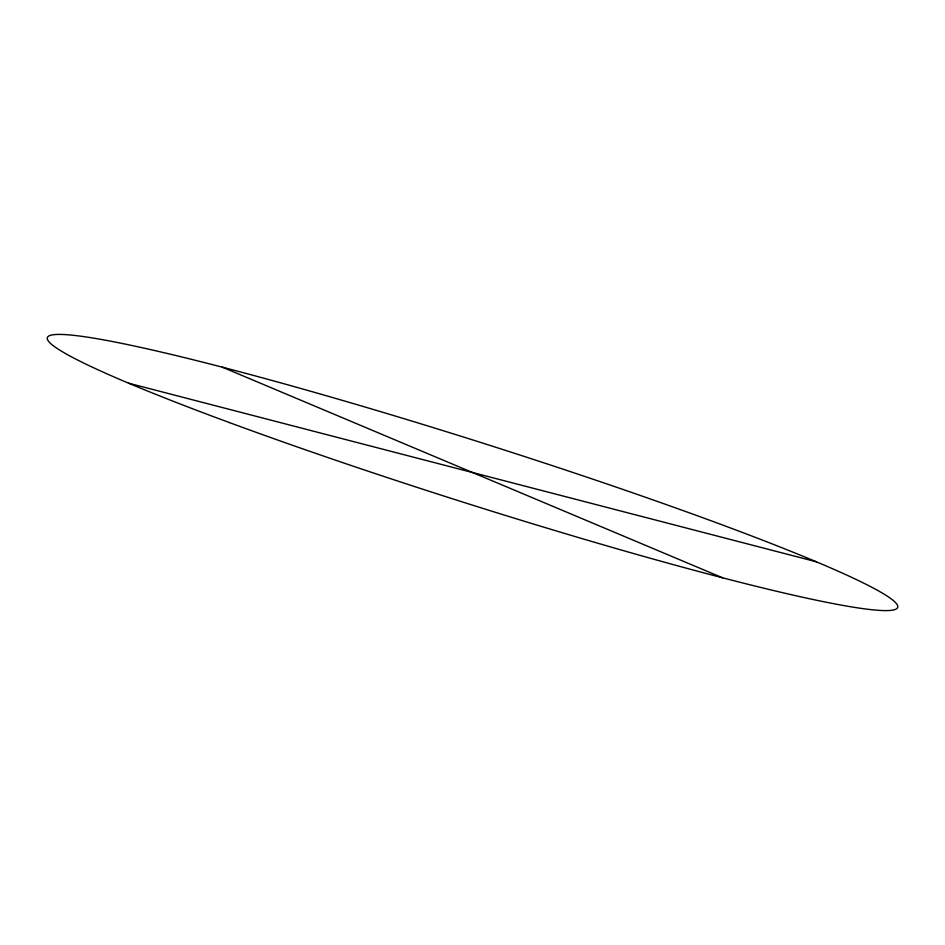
<?xml version="1.0" encoding="UTF-8"?>
<svg xmlns="http://www.w3.org/2000/svg" width="945" height="945" viewBox="0 0 945 945"><rect width="100%" height="100%" fill="white"/><g stroke="black" fill="none" stroke-linecap="round" stroke-linejoin="round"><path stroke-width="1.42" d="M128.579 383.186L816.421 561.814M222.323 367.168L722.677 577.832M229.316 422.545A446.064 31.114 17.6 0 0 896.25 608.982A446.064 31.114 17.6 0 0 291.934 385.985A446.064 31.114 17.6 0 0 229.316 422.545"/></g></svg>
